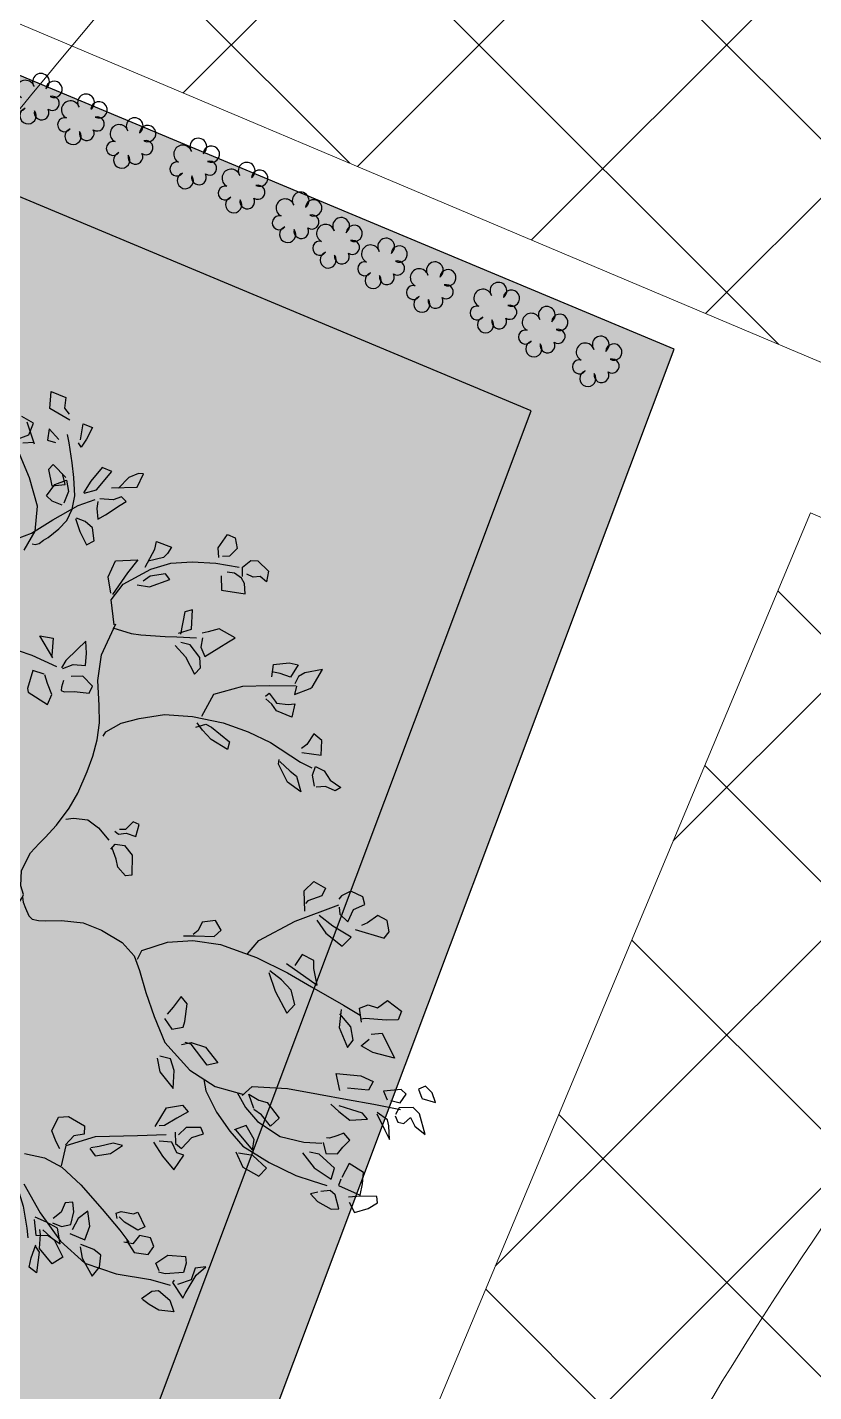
# Model space of a CAD drawing. Header units: millimetres. Extents: x 5637 to 6048, y 3385 to 3927.
# Drawn here: x 5853.99 to 5856.796, y 3689.588 to 3694.46 of the extents above; entities that cross this region are included whole.
import ezdxf

# ---------------------------------------------------------------- set-up
doc = ezdxf.new("R2010")
doc.units = ezdxf.units.MM
doc.layers.add('Contour Lines', color=253, linetype='Continuous')
doc.layers.add('hatch', color=253, linetype='Continuous', lineweight=13)
doc.layers.add('trees new', color=7, linetype='Continuous', lineweight=20)
doc.layers.add('plants1', color=7, linetype='Continuous', true_color=0x89ee5d)
pattern_1 = [(45, (2816.3681, -1263.7476), (-0.44194174, 0.44194174), []), (135, (2816.3681, -1263.7476), (-0.44194174, -0.44194174), [])]

# ---------------------------------------------------------------- blocks, each defined once
blk = doc.blocks.new('0124')
at = {"color": 92, "linetype": 'Continuous'}
for p, q in [((2624.0037, 4780.3874), (2624.0105, 4780.4631)), ((2624.0105, 4780.4631), (2624.0758, 4780.4365)), ((2624.0758, 4780.4365), (2624.0694, 4780.3883)), ((2624.0937, 4780.3351), (2624.0037, 4780.3874)), ((2624.0694, 4780.3883), (2624.0911, 4780.3622)), ((2623.9309, 4780.3206), (2623.8798, 4780.351)), ((2623.9361, 4780.2269), (2623.9027, 4780.3255)), ((2623.9099, 4780.2686), (2623.9309, 4780.3206)), ((2624.001, 4780.2967), (2623.9933, 4780.2456)), ((2624.0439, 4780.2483), (2624.001, 4780.2967)), ((2624.1405, 4780.2465), (2624.1535, 4780.3184)), ((2624.1535, 4780.3184), (2624.1952, 4780.3014)), ((2624.1952, 4780.3014), (2624.1675, 4780.2495)), ((2623.8636, 4780.2515), (2623.9099, 4780.2686)), ((2623.8837, 4780.2337), (2623.9325, 4780.2365)), ((2623.9933, 4780.2456), (2624.03, 4780.2346)), ((2624.1675, 4780.2495), (2624.1444, 4780.2139)), ((2624.1444, 4780.2139), (2624.1324, 4780.2336)), ((2624.0188, 4780.1365), (2623.9984, 4780.1151)), ((2623.9984, 4780.1151), (2624.0138, 4780.0423)), ((2624.076, 4780.0795), (2624.0188, 4780.1365)), ((2624.2378, 4780.1231), (2624.187, 4780.0629)), ((2624.2802, 4780.1054), (2624.2378, 4780.1231)), ((2624.0264, 4780.048), (2624.0785, 4780.0662)), ((2624.0723, 4780.0479), (2624.0609, 4780.0973)), ((2624.0785, 4780.0662), (2624.0879, 4780.0162)), ((2624.187, 4780.0629), (2624.1546, 4780.01)), ((2624.213, 4780.0233), (2624.2802, 4780.1054)), ((2624.3561, 4780.0781), (2624.3108, 4780.0313)), ((2624.3996, 4780.0961), (2624.3561, 4780.0781)), ((2624.3933, 4780.0363), (2624.4223, 4780.0955)), ((2624.4223, 4780.0955), (2624.3996, 4780.0961)), ((2623.9895, 4779.9976), (2624.0264, 4780.048)), ((2624.0145, 4779.9726), (2623.9895, 4779.9976)), ((2624.0138, 4780.0423), (2624.0723, 4780.0479)), ((2624.0879, 4780.0162), (2624.0669, 4779.9642)), ((2624.1573, 4780.0083), (2624.213, 4780.0233)), ((2624.2788, 4780.0324), (2624.3933, 4780.0363)), ((2624.3237, 4779.9925), (2624.2869, 4779.9787)), ((2624.3442, 4779.9715), (2624.3237, 4779.9925)), ((2624.0588, 4779.9548), (2624.0145, 4779.9726)), ((2624.2185, 4779.9713), (2624.2139, 4779.9411)), ((2624.2139, 4779.9411), (2624.2186, 4779.8929)), ((2624.2869, 4779.9787), (2624.2277, 4779.9829)), ((2624.2519, 4779.9123), (2624.3177, 4779.9548)), ((2624.3177, 4779.9548), (2624.3442, 4779.9715)), ((2624.1186, 4779.8957), (2624.1379, 4779.8383)), ((2624.1623, 4779.8825), (2624.1225, 4779.8978)), ((2624.1946, 4779.854), (2624.1623, 4779.8825)), ((2624.2186, 4779.8929), (2624.2519, 4779.9123)), ((2624.1379, 4779.8383), (2624.1675, 4779.7788)), ((2624.2016, 4779.7958), (2624.1946, 4779.854)), ((2624.7553, 4779.7648), (2624.7966, 4779.8248)), ((2624.7966, 4779.8248), (2624.8307, 4779.8091)), ((2624.8307, 4779.8091), (2624.8393, 4779.7622)), ((2624.1675, 4779.7788), (2624.2016, 4779.7958)), ((2624.429, 4779.6782), (2624.4724, 4779.7586)), ((2624.4724, 4779.7586), (2624.4801, 4779.7924)), ((2624.4801, 4779.7924), (2624.5467, 4779.7672)), ((2624.5467, 4779.7672), (2624.529, 4779.7401)), ((2624.7584, 4779.7213), (2624.7553, 4779.7648)), ((2624.8393, 4779.7622), (2624.8061, 4779.7284)), ((2624.265, 4779.6361), (2624.2965, 4779.7073)), ((2624.2965, 4779.7073), (2624.3969, 4779.7113)), ((2624.3969, 4779.7113), (2624.3501, 4779.6532)), ((2624.5119, 4779.722), (2624.4429, 4779.7056)), ((2624.529, 4779.7401), (2624.5119, 4779.722)), ((2624.8061, 4779.7284), (2624.7748, 4779.7257)), ((2624.8636, 4779.6786), (2624.9013, 4779.7083)), ((2624.9013, 4779.7083), (2624.9314, 4779.7066)), ((2624.9314, 4779.7066), (2624.9797, 4779.6604)), ((2624.2767, 4779.5624), (2624.265, 4779.6361)), ((2624.4522, 4779.6381), (2624.4206, 4779.6156)), ((2624.5208, 4779.6493), (2624.4522, 4779.6381)), ((2624.5401, 4779.623), (2624.5208, 4779.6493)), ((2624.7687, 4779.6393), (2624.7698, 4779.5761)), ((2624.8281, 4779.6518), (2624.7953, 4779.6567)), ((2624.8589, 4779.6302), (2624.8281, 4779.6518)), ((2624.8726, 4779.605), (2624.8589, 4779.6302)), ((2624.864, 4779.6367), (2624.8636, 4779.6786)), ((2624.9111, 4779.6332), (2624.8835, 4779.647)), ((2624.9424, 4779.6367), (2624.9111, 4779.6332)), ((2624.9703, 4779.613), (2624.9424, 4779.6367)), ((2624.9797, 4779.6604), (2624.9703, 4779.613)), ((2624.2778, 4779.5325), (2624.3319, 4779.602)), ((2624.4494, 4779.5911), (2624.5401, 4779.623)), ((2624.7698, 4779.5761), (2624.8756, 4779.56)), ((2624.8756, 4779.56), (2624.8726, 4779.605)), ((2624.6063, 4779.4799), (2624.5863, 4779.3792)), ((2624.6399, 4779.4878), (2624.6063, 4779.4799)), ((2624.6357, 4779.4014), (2624.6399, 4779.4878)), ((2624.578, 4779.3842), (2624.6357, 4779.4014)), ((2624.7107, 4779.3901), (2624.6838, 4779.3833)), ((2624.7596, 4779.4032), (2624.7107, 4779.3901)), ((2624.831, 4779.3633), (2624.7596, 4779.4032)), ((2623.8019, 4779.3278), (2623.9241, 4779.2861)), ((2623.9594, 4779.3718), (2624.0184, 4779.3622)), ((2624.0169, 4779.2733), (2623.9594, 4779.3718)), ((2624.0184, 4779.3622), (2624.0138, 4779.2849)), ((2624.1649, 4779.3476), (2624.126, 4779.3118)), ((2624.1675, 4779.2949), (2624.1649, 4779.3476)), ((2624.5635, 4779.3295), (2624.6087, 4779.2789)), ((2624.6308, 4779.3324), (2624.5888, 4779.3425)), ((2624.6728, 4779.2752), (2624.6308, 4779.3324)), ((2624.6845, 4779.3635), (2624.6783, 4779.322)), ((2624.6783, 4779.322), (2624.6957, 4779.2799)), ((2624.7584, 4779.3181), (2624.8016, 4779.346)), ((2624.8016, 4779.346), (2624.831, 4779.3633)), ((2623.9241, 4779.2861), (2624.0345, 4779.2351)), ((2624.0748, 4779.2616), (2624.0559, 4779.2292)), ((2624.126, 4779.3118), (2624.0748, 4779.2616)), ((2624.1632, 4779.2389), (2624.1675, 4779.2949)), ((2624.6087, 4779.2789), (2624.6495, 4779.2012)), ((2624.6766, 4779.2286), (2624.6728, 4779.2752)), ((2624.6957, 4779.2799), (2624.7584, 4779.3181)), ((2623.9276, 4779.2169), (2623.9041, 4779.1369)), ((2623.9787, 4779.201), (2623.9276, 4779.2169)), ((2624.0614, 4779.2258), (2624.1087, 4779.2436)), ((2624.1087, 4779.2436), (2624.1632, 4779.2389)), ((2624.6495, 4779.2012), (2624.6766, 4779.2286)), ((2625.0314, 4779.204), (2624.994, 4779.2115)), ((2624.9946, 4779.1886), (2625.0025, 4779.2437)), ((2625.0025, 4779.2437), (2625.0711, 4779.2518)), ((2625.0777, 4779.1875), (2625.0314, 4779.204)), ((2625.0711, 4779.2518), (2625.1121, 4779.2426)), ((2625.1121, 4779.2426), (2625.0777, 4779.1875)), ((2625.1412, 4779.2066), (2625.1128, 4779.1901)), ((2625.2205, 4779.2225), (2625.1412, 4779.2066)), ((2625.1742, 4779.1423), (2625.2205, 4779.2225)), ((2623.9933, 4779.1598), (2623.9823, 4779.1985)), ((2624.013, 4779.11), (2623.9933, 4779.1598)), ((2624.0565, 4779.1424), (2624.0547, 4779.1281)), ((2624.0649, 4779.1724), (2624.0565, 4779.1424)), ((2624.152, 4779.1924), (2624.0999, 4779.1901)), ((2624.1947, 4779.1473), (2624.152, 4779.1924)), ((2624.1797, 4779.1162), (2624.1947, 4779.1473)), ((2625.1037, 4779.1472), (2625.0958, 4779.1096)), ((2625.1128, 4779.1901), (2625.0977, 4779.1582)), ((2625.1654, 4779.1368), (2625.1742, 4779.1423)), ((2623.9041, 4779.1369), (2623.9069, 4779.12)), ((2623.9069, 4779.12), (2623.9944, 4779.0654)), ((2623.9944, 4779.0654), (2624.013, 4779.11)), ((2624.0547, 4779.1281), (2624.0676, 4779.1228)), ((2624.0676, 4779.1228), (2624.1121, 4779.124)), ((2624.1121, 4779.124), (2624.1797, 4779.1162)), ((2624.9659, 4779.1021), (2624.9828, 4779.1163)), ((2624.9941, 4779.0669), (2624.9671, 4779.0906)), ((2624.9828, 4779.1163), (2625.01, 4779.0804)), ((2625.01, 4779.0804), (2625.0151, 4779.0718)), ((2625.0958, 4779.1096), (2625.1654, 4779.1368)), ((2625.015, 4779.0368), (2624.9941, 4779.0669)), ((2625.0832, 4779.0084), (2625.015, 4779.0368)), ((2625.0151, 4779.0718), (2625.0668, 4779.0657)), ((2625.0668, 4779.0657), (2625.0971, 4779.0685)), ((2625.0971, 4779.0685), (2625.0832, 4779.0084)), ((2624.6555, 4778.9651), (2624.6997, 4778.9777)), ((2624.6849, 4778.9504), (2624.6613, 4778.983)), ((2624.6997, 4778.9777), (2624.7254, 4778.9648)), ((2624.7254, 4778.9648), (2624.8056, 4778.8984)), ((2624.7231, 4778.9094), (2624.6849, 4778.9504)), ((2624.796, 4778.864), (2624.7231, 4778.9094)), ((2624.8056, 4778.8984), (2624.796, 4778.864)), ((2625.1819, 4778.935), (2625.1498, 4778.8866)), ((2625.218, 4778.9055), (2625.1819, 4778.935)), ((2625.2141, 4778.8395), (2625.218, 4778.9055)), ((2625.1498, 4778.8866), (2625.1261, 4778.869)), ((2625.1288, 4778.8506), (2625.2141, 4778.8395)), ((2625.0247, 4778.7996), (2625.0278, 4778.82)), ((2625.0643, 4778.7182), (2625.0247, 4778.7996)), ((2625.0301, 4778.8107), (2625.0758, 4778.7685)), ((2625.1758, 4778.7497), (2625.1894, 4778.7892)), ((2625.1894, 4778.7892), (2625.228, 4778.7702)), ((2625.1242, 4778.6759), (2625.0643, 4778.7182)), ((2625.0758, 4778.7685), (2625.1038, 4778.7463)), ((2625.1038, 4778.7463), (2625.1242, 4778.6759)), ((2625.1843, 4778.7013), (2625.1758, 4778.7497)), ((2625.228, 4778.7702), (2625.2548, 4778.7283)), ((2625.2548, 4778.7283), (2625.302, 4778.6944)), ((2625.2333, 4778.6992), (2625.1915, 4778.6963)), ((2625.2766, 4778.6799), (2625.2333, 4778.6992)), ((2625.302, 4778.6944), (2625.2766, 4778.6799)), ((2624.3766, 4778.5425), (2624.3424, 4778.5079)), ((2624.4023, 4778.5295), (2624.3766, 4778.5425)), ((2624.3879, 4778.4771), (2624.4023, 4778.5295)), ((2624.2938, 4778.5002), (2624.31, 4778.4863)), ((2624.31, 4778.4863), (2624.3453, 4778.4918)), ((2624.3424, 4778.5079), (2624.315, 4778.508)), ((2624.3453, 4778.4918), (2624.3879, 4778.4771)), ((2624.2768, 4778.4205), (2624.2961, 4778.4422)), ((2624.2997, 4778.3758), (2624.2827, 4778.424)), ((2624.2961, 4778.4422), (2624.3373, 4778.4367)), ((2624.3373, 4778.4367), (2624.3707, 4778.3929)), ((2624.3079, 4778.3388), (2624.2997, 4778.3758)), ((2624.3707, 4778.3929), (2624.3692, 4778.3033)), ((2624.3416, 4778.3003), (2624.3079, 4778.3388)), ((2624.3692, 4778.3033), (2624.3416, 4778.3003)), ((2625.138, 4778.2338), (2625.182, 4778.2754)), ((2625.1411, 4778.1424), (2625.138, 4778.2338)), ((2625.182, 4778.2754), (2625.2341, 4778.2457)), ((2625.2341, 4778.2457), (2625.2179, 4778.2109)), ((2625.3467, 4778.2323), (2625.3048, 4778.2111)), ((2625.401, 4778.207), (2625.3467, 4778.2323)), ((2625.1552, 4778.1887), (2625.1441, 4778.178)), ((2625.2179, 4778.2109), (2625.1552, 4778.1887)), ((2625.3048, 4778.2111), (2625.2936, 4778.1966)), ((2625.3589, 4778.1501), (2625.4094, 4778.173)), ((2625.4094, 4778.173), (2625.401, 4778.207)), ((2625.1946, 4778.1035), (2625.2346, 4778.0456)), ((2625.2666, 4778.0757), (2625.2061, 4778.1233)), ((2625.2953, 4778.1615), (2625.2972, 4778.1302)), ((2625.2972, 4778.1302), (2625.333, 4778.0954)), ((2625.333, 4778.0954), (2625.3589, 4778.1501)), ((2625.4679, 4778.124), (2625.4215, 4778.0909)), ((2625.5091, 4778.101), (2625.4679, 4778.124)), ((2624.6665, 4778.0568), (2624.6437, 4778.0384)), ((2624.6829, 4778.0939), (2624.6665, 4778.0568)), ((2624.7438, 4778.1018), (2624.6829, 4778.0939)), ((2624.7367, 4778.0299), (2624.7687, 4778.0585)), ((2624.7687, 4778.0585), (2624.7438, 4778.1018)), ((2625.2346, 4778.0456), (2625.3087, 4777.9872)), ((2625.3489, 4778.0275), (2625.2666, 4778.0757)), ((2625.3659, 4778.0607), (2625.496, 4778.0227)), ((2625.4215, 4778.0909), (2625.3944, 4778.0796)), ((2625.496, 4778.0227), (2625.5184, 4778.0503)), ((2625.5184, 4778.0503), (2625.5091, 4778.101)), ((2624.5999, 4778.0334), (2624.6519, 4778.0334)), ((2624.6519, 4778.0334), (2624.7367, 4778.0299)), ((2625.3087, 4777.9872), (2625.3489, 4778.0275)), ((2625.1298, 4777.949), (2625.0976, 4777.9)), ((2625.1821, 4777.9232), (2625.1298, 4777.949)), ((2625.181, 4777.8875), (2625.1821, 4777.9232)), ((2624.9815, 4777.8695), (2625.0088, 4777.7865)), ((2625.0372, 4777.8366), (2624.9848, 4777.8769)), ((2625.0594, 4777.9091), (2625.1964, 4777.8128)), ((2625.1964, 4777.8128), (2625.181, 4777.8875)), ((2625.0808, 4777.7899), (2625.0372, 4777.8366)), ((2624.5897, 4777.7616), (2624.5539, 4777.715)), ((2624.6161, 4777.7296), (2624.5897, 4777.7616)), ((2625.0088, 4777.7865), (2625.0606, 4777.6884)), ((2625.0968, 4777.7258), (2625.0808, 4777.7899)), ((2625.4664, 4777.711), (2625.5108, 4777.7441)), ((2625.5108, 4777.7441), (2625.5723, 4777.6972)), ((2624.5539, 4777.715), (2624.5275, 4777.6839)), ((2624.6068, 4777.6511), (2624.6161, 4777.7296)), ((2625.0606, 4777.6884), (2625.0968, 4777.7258)), ((2625.3044, 4777.7045), (2625.294, 4777.6237)), ((2625.3471, 4777.6267), (2625.2976, 4777.6851)), ((2625.386, 4777.7096), (2625.4237, 4777.7249)), ((2625.3937, 4777.6475), (2625.386, 4777.7096)), ((2625.4237, 4777.7249), (2625.4664, 4777.711)), ((2625.5723, 4777.6972), (2625.5577, 4777.6577)), ((2624.515, 4777.6641), (2624.549, 4777.6164)), ((2624.549, 4777.6164), (2624.5987, 4777.6257)), ((2624.5987, 4777.6257), (2624.6068, 4777.6511)), ((2625.294, 4777.6237), (2625.3322, 4777.534)), ((2625.3577, 4777.5667), (2625.3471, 4777.6267)), ((2625.4107, 4777.664), (2625.3935, 4777.6605)), ((2625.5057, 4777.6562), (2625.4107, 4777.664)), ((2625.5577, 4777.6577), (2625.5057, 4777.6562)), ((2624.5913, 4777.5478), (2624.6353, 4777.5566)), ((2624.6349, 4777.5498), (2624.6079, 4777.5567)), ((2624.6353, 4777.5566), (2624.6983, 4777.5354)), ((2625.3322, 4777.534), (2625.3577, 4777.5667)), ((2625.3931, 4777.5418), (2625.4289, 4777.5724)), ((2625.4368, 4777.594), (2625.4862, 4777.5987)), ((2625.4862, 4777.5987), (2625.5421, 4777.4874)), ((2624.5423, 4777.4845), (2624.4947, 4777.4956)), ((2624.7059, 4777.4558), (2624.6349, 4777.5498)), ((2624.6983, 4777.5354), (2624.7529, 4777.4668)), ((2625.4443, 4777.5122), (2625.3931, 4777.5418)), ((2625.5421, 4777.4874), (2625.4443, 4777.5122)), ((2624.4828, 4777.4864), (2624.4944, 4777.4256)), ((2624.5581, 4777.4326), (2624.5423, 4777.4845)), ((2624.7529, 4777.4668), (2624.7059, 4777.4558)), ((2624.4944, 4777.4256), (2624.5543, 4777.3521)), ((2624.5543, 4777.3521), (2624.5581, 4777.4326)), ((2625.2811, 4777.4191), (2625.391, 4777.4081)), ((2625.2983, 4777.3427), (2625.2811, 4777.4191)), ((2625.391, 4777.4081), (2625.4471, 4777.3835)), ((2625.4471, 4777.3835), (2625.426, 4777.3444)), ((2624.8911, 4777.3263), (2624.9368, 4777.3)), ((2624.9138, 4777.2626), (2624.8911, 4777.3263)), ((2625.426, 4777.3444), (2625.332, 4777.3537)), ((2625.5706, 4777.3466), (2625.4928, 4777.3397)), ((2625.4928, 4777.3397), (2625.5094, 4777.3007)), ((2625.5672, 4777.2882), (2625.5941, 4777.3269)), ((2625.5941, 4777.3269), (2625.5706, 4777.3466)), ((2625.6793, 4777.3622), (2625.6482, 4777.3481)), ((2625.6482, 4777.3481), (2625.6628, 4777.3077)), ((2625.7096, 4777.3323), (2625.6793, 4777.3622)), ((2625.7242, 4777.2896), (2625.7096, 4777.3323)), ((2624.4745, 4777.1826), (2624.5246, 4777.2649)), ((2624.5246, 4777.2649), (2624.5953, 4777.2767)), ((2624.5953, 4777.2767), (2624.621, 4777.2478)), ((2624.949, 4777.2339), (2624.9135, 4777.258)), ((2624.9368, 4777.3), (2624.9739, 4777.2887)), ((2624.9739, 4777.2887), (2625.0274, 4777.2187)), ((2625.2579, 4777.282), (2625.2937, 4777.2487)), ((2625.3509, 4777.256), (2625.2943, 4777.2745)), ((2625.3982, 4777.2418), (2625.3509, 4777.256)), ((2625.5253, 4777.2982), (2625.5672, 4777.2882)), ((2625.5621, 4777.2649), (2625.5453, 4777.2362)), ((2625.6255, 4777.2665), (2625.5621, 4777.2649)), ((2625.6532, 4777.239), (2625.6255, 4777.2665)), ((2625.6637, 4777.3069), (2625.7242, 4777.2896)), ((2624.0132, 4777.1632), (2624.0432, 4777.2239)), ((2624.0432, 4777.2239), (2624.0878, 4777.2266)), ((2624.0878, 4777.2266), (2624.1591, 4777.1851)), ((2624.5702, 4777.2196), (2624.5163, 4777.187)), ((2624.621, 4777.2478), (2624.5702, 4777.2196)), ((2624.9885, 4777.1837), (2624.949, 4777.2339)), ((2625.0274, 4777.2187), (2624.9885, 4777.1837)), ((2625.2937, 4777.2487), (2625.3425, 4777.2108)), ((2625.3425, 4777.2108), (2625.4212, 4777.2146)), ((2625.4212, 4777.2146), (2625.3982, 4777.2418)), ((2625.4632, 4777.238), (2625.4977, 4777.1652)), ((2625.5108, 4777.2124), (2625.4635, 4777.244)), ((2625.5158, 4777.1854), (2625.5108, 4777.2124)), ((2625.5449, 4777.2294), (2625.5565, 4777.2013)), ((2625.5565, 4777.2013), (2625.5835, 4777.1952)), ((2625.5835, 4777.1952), (2625.6125, 4777.2216)), ((2625.6125, 4777.2216), (2625.6329, 4777.1832)), ((2625.6789, 4777.1462), (2625.6532, 4777.239)), ((2624.033, 4777.1134), (2624.0132, 4777.1632)), ((2624.1111, 4777.14), (2624.0738, 4777.1004)), ((2624.1578, 4777.1479), (2624.1111, 4777.14)), ((2624.1591, 4777.1851), (2624.1578, 4777.1479)), ((2624.5163, 4777.187), (2624.4916, 4777.1854)), ((2624.5636, 4777.1561), (2624.5645, 4777.1058)), ((2624.6121, 4777.1776), (2624.5781, 4777.1446)), ((2624.5915, 4777.0837), (2624.6369, 4777.1328)), ((2624.6773, 4777.1776), (2624.6121, 4777.1776)), ((2624.6369, 4777.1328), (2624.6889, 4777.1495)), ((2624.6889, 4777.1495), (2624.6773, 4777.1776)), ((2624.88, 4777.1862), (2624.826, 4777.1666)), ((2624.8317, 4777.167), (2624.9085, 4777.0765)), ((2624.916, 4777.1232), (2624.88, 4777.1862)), ((2625.2518, 4777.1294), (2625.2378, 4777.1318)), ((2625.2836, 4777.1397), (2625.2518, 4777.1294)), ((2625.3155, 4777.1523), (2625.2836, 4777.1397)), ((2625.342, 4777.1203), (2625.3155, 4777.1523)), ((2625.4977, 4777.1652), (2625.5189, 4777.1244)), ((2625.5189, 4777.1244), (2625.5158, 4777.1854)), ((2625.6329, 4777.1832), (2625.6789, 4777.1462)), ((2624.0491, 4777.0828), (2624.033, 4777.1134)), ((2624.1824, 4777.0833), (2624.207, 4777.0515)), ((2624.2245, 4777.093), (2624.1873, 4777.0869)), ((2624.2868, 4777.1076), (2624.2245, 4777.093)), ((2624.2746, 4777.0612), (2624.3277, 4777.0969)), ((2624.3277, 4777.0969), (2624.2868, 4777.1076)), ((2624.4666, 4777.1123), (2624.5063, 4777.0491)), ((2624.5487, 4777.1113), (2624.4914, 4777.1162)), ((2624.5705, 4777.0644), (2624.5487, 4777.1113)), ((2624.5645, 4777.1058), (2624.5915, 4777.0837)), ((2624.8344, 4777.0687), (2624.8653, 4776.9999)), ((2624.9085, 4777.0765), (2624.916, 4777.1232)), ((2625.2233, 4777.1106), (2625.2355, 4777.0619)), ((2625.2874, 4777.0604), (2625.3109, 4777.0894)), ((2625.3109, 4777.0894), (2625.342, 4777.1203)), ((2624.207, 4777.0515), (2624.2746, 4777.0612)), ((2624.5063, 4777.0491), (2624.5576, 4776.9883)), ((2624.5576, 4776.9883), (2624.602, 4777.0534)), ((2624.602, 4777.0534), (2624.5705, 4777.0644)), ((2624.91, 4777.0529), (2624.8454, 4777.0635)), ((2624.9699, 4776.9953), (2624.91, 4777.0529)), ((2625.1318, 4777.0649), (2625.1836, 4776.998)), ((2625.2061, 4777.0591), (2625.1631, 4777.0669)), ((2625.2732, 4776.9958), (2625.2061, 4777.0591)), ((2625.2355, 4777.0619), (2625.2874, 4777.0604)), ((2625.3387, 4777.0163), (2625.3068, 4776.955)), ((2625.4034, 4776.976), (2625.3387, 4777.0163)), ((2624.8653, 4776.9999), (2624.9358, 4776.9608)), ((2624.9358, 4776.9608), (2624.9699, 4776.9953)), ((2625.1836, 4776.998), (2625.2591, 4776.9472)), ((2625.2591, 4776.9472), (2625.2732, 4776.9958)), ((2625.3015, 4776.9462), (2625.2914, 4776.9179)), ((2625.3986, 4776.9253), (2625.4034, 4776.976)), ((2625.1999, 4776.889), (2625.1673, 4776.881)), ((2625.2542, 4776.8965), (2625.2133, 4776.8913)), ((2625.2776, 4776.8769), (2625.2542, 4776.8965)), ((2625.2914, 4776.9179), (2625.3881, 4776.8757)), ((2625.3881, 4776.8757), (2625.3986, 4776.9253)), ((2624.0718, 4776.8418), (2624.0542, 4776.7995)), ((2624.106, 4776.8444), (2624.0718, 4776.8418)), ((2624.111, 4776.8007), (2624.106, 4776.8444)), ((2625.1673, 4776.881), (2625.1974, 4776.8466)), ((2625.1974, 4776.8466), (2625.2587, 4776.8125)), ((2625.2938, 4776.8143), (2625.2776, 4776.8769)), ((2625.3916, 4776.8709), (2625.3365, 4776.8658)), ((2625.339, 4776.8444), (2625.3637, 4776.798)), ((2625.4624, 4776.8698), (2625.3916, 4776.8709)), ((2625.4243, 4776.8165), (2625.4654, 4776.8408)), ((2625.4654, 4776.8408), (2625.4624, 4776.8698)), ((2623.9341, 4776.767), (2623.9423, 4776.6972)), ((2623.9896, 4776.7545), (2623.938, 4776.7765)), ((2624.0542, 4776.7995), (2624.0186, 4776.7719)), ((2624.0983, 4776.7452), (2624.111, 4776.8007)), ((2624.1301, 4776.7715), (2624.1045, 4776.7212)), ((2624.1735, 4776.8039), (2624.1301, 4776.7715)), ((2624.1819, 4776.7365), (2624.1735, 4776.8039)), ((2624.2996, 4776.795), (2624.3218, 4776.8021)), ((2624.3039, 4776.7719), (2624.2996, 4776.795)), ((2624.337, 4776.7548), (2624.3129, 4776.779)), ((2624.3218, 4776.8021), (2624.3769, 4776.792)), ((2624.3769, 4776.792), (2624.3963, 4776.8)), ((2624.3963, 4776.8), (2624.4274, 4776.7342)), ((2625.2587, 4776.8125), (2625.2938, 4776.8143)), ((2625.3637, 4776.798), (2625.4243, 4776.8165)), ((2623.9624, 4776.6999), (2623.959, 4776.7229)), ((2623.9722, 4776.7214), (2624.0251, 4776.6734)), ((2624.0379, 4776.7284), (2623.9896, 4776.7545)), ((2624.0156, 4776.7523), (2624.0562, 4776.7362)), ((2624.0498, 4776.6582), (2624.0379, 4776.7284)), ((2624.0562, 4776.7362), (2624.0983, 4776.7452)), ((2624.0931, 4776.7044), (2624.1604, 4776.6761)), ((2624.1604, 4776.6761), (2624.1819, 4776.7365)), ((2624.3972, 4776.7185), (2624.337, 4776.7548)), ((2624.4274, 4776.7342), (2624.3972, 4776.7185)), ((2623.9203, 4776.5958), (2623.942, 4776.6537)), ((2623.9385, 4776.648), (2623.9563, 4776.6207)), ((2623.9423, 4776.6972), (2623.9961, 4776.6949)), ((2623.9578, 4776.6378), (2623.9624, 4776.6999)), ((2623.9961, 4776.6949), (2624.0498, 4776.6582)), ((2624.0251, 4776.6734), (2624.0614, 4776.599)), ((2624.1397, 4776.6454), (2624.149, 4776.5946)), ((2624.2004, 4776.6327), (2624.1422, 4776.6559)), ((2624.3747, 4776.6575), (2624.3346, 4776.6659)), ((2624.3463, 4776.6728), (2624.3801, 4776.6199)), ((2624.4034, 4776.6953), (2624.3747, 4776.6575)), ((2624.4528, 4776.6848), (2624.4034, 4776.6953)), ((2624.4428, 4776.6101), (2624.4686, 4776.6466)), ((2624.4686, 4776.6466), (2624.4528, 4776.6848)), ((2623.9126, 4776.5539), (2623.9203, 4776.5958)), ((2623.9563, 4776.6207), (2623.9449, 4776.5288)), ((2624.0143, 4776.569), (2623.9578, 4776.6378)), ((2624.0614, 4776.599), (2624.0143, 4776.569)), ((2624.149, 4776.5946), (2624.1934, 4776.5137)), ((2624.231, 4776.6073), (2624.2004, 4776.6327)), ((2624.2251, 4776.5544), (2624.231, 4776.6073)), ((2624.3801, 4776.6199), (2624.4428, 4776.6101)), ((2624.4774, 4776.5723), (2624.5305, 4776.608)), ((2624.5305, 4776.608), (2624.6086, 4776.6019)), ((2624.6086, 4776.6019), (2624.6125, 4776.5712)), ((2623.9449, 4776.5288), (2623.9126, 4776.5539)), ((2624.1934, 4776.5137), (2624.2251, 4776.5544)), ((2624.4924, 4776.538), (2624.4774, 4776.5723)), ((2624.5191, 4776.525), (2624.4883, 4776.5314)), ((2624.5997, 4776.5309), (2624.5191, 4776.525)), ((2624.6125, 4776.5712), (2624.5997, 4776.5309)), ((2624.6528, 4776.5491), (2624.6346, 4776.4977)), ((2624.7004, 4776.5562), (2624.6528, 4776.5491)), ((2624.6575, 4776.5176), (2624.7004, 4776.5562)), ((2624.5589, 4776.4953), (2624.5517, 4776.485)), ((2624.5517, 4776.485), (2624.5977, 4776.4162)), ((2624.6346, 4776.4977), (2624.5739, 4776.4769)), ((2624.6084, 4776.4368), (2624.6575, 4776.5176)), ((2624.4134, 4776.414), (2624.4597, 4776.4463)), ((2624.4467, 4776.387), (2624.4178, 4776.41)), ((2624.4597, 4776.4463), (2624.4882, 4776.45)), ((2624.4882, 4776.45), (2624.5395, 4776.4066)), ((2624.5395, 4776.4066), (2624.5573, 4776.3546)), ((2624.5977, 4776.4162), (2624.6084, 4776.4368)), ((2624.4906, 4776.3616), (2624.4467, 4776.387)), ((2624.5573, 4776.3546), (2624.4906, 4776.3616))]:
    blk.add_line(p, q, dxfattribs=at)
at = {"color": 33, "linetype": 'Continuous'}
for p, q in [((2624.0181, 4779.8894), (2624.1305, 4779.9537)), ((2624.1305, 4779.9537), (2624.2067, 4779.9801)), ((2623.922, 4779.8296), (2624.0181, 4779.8894)), ((2623.8283, 4779.7942), (2623.922, 4779.8296)), ((2624.455, 4779.6702), (2624.5444, 4779.6959)), ((2624.5444, 4779.6959), (2624.6393, 4779.703)), ((2624.6393, 4779.703), (2624.7447, 4779.6959)), ((2624.7447, 4779.6959), (2624.8485, 4779.678)), ((2624.3501, 4779.6532), (2624.2839, 4779.5566)), ((2624.3319, 4779.602), (2624.455, 4779.6702)), ((2624.3933, 4779.6004), (2624.4494, 4779.5911)), ((2624.2911, 4779.4209), (2624.2778, 4779.5325)), ((2624.6403, 4779.0124), (2624.7766, 4778.9844)), ((2624.7766, 4778.9844), (2624.8895, 4778.9433)), ((2624.8895, 4778.9433), (2624.9878, 4778.8957)), ((2624.9878, 4778.8957), (2625.1226, 4778.8088)), ((2625.1226, 4778.8088), (2625.1721, 4778.7832)), ((2624.0758, 4778.5533), (2624.1092, 4778.5589)), ((2624.1092, 4778.5589), (2624.174, 4778.5513)), ((2624.174, 4778.5513), (2624.2219, 4778.515)), ((2624.2219, 4778.515), (2624.2669, 4778.4599)), ((2624.5283, 4778.004), (2624.6422, 4778.0119)), ((2624.6422, 4778.0119), (2624.7649, 4777.9938)), ((2624.7649, 4777.9938), (2624.9259, 4777.9362)), ((2624.3954, 4777.9292), (2624.4138, 4777.9681)), ((2624.9259, 4777.9362), (2625.0636, 4777.8673)), ((2625.0636, 4777.8673), (2625.1714, 4777.8055)), ((2625.1714, 4777.8055), (2625.314, 4777.7236)), ((2625.314, 4777.7236), (2625.3888, 4777.6783)), ((2624.6917, 4777.3911), (2624.7001, 4777.3407)), ((2624.7001, 4777.3407), (2624.7474, 4777.2452)), ((2624.8624, 4777.3203), (2624.9073, 4777.3612)), ((2624.9073, 4777.3612), (2625.0636, 4777.3521)), ((2625.0636, 4777.3521), (2625.2019, 4777.3258)), ((2625.2019, 4777.3258), (2625.3319, 4777.3027)), ((2625.3319, 4777.3027), (2625.4488, 4777.2822)), ((2625.4488, 4777.2822), (2625.5682, 4777.2571)), ((2624.7474, 4777.2452), (2624.8067, 4777.1609)), ((2624.8067, 4777.1609), (2624.8643, 4777.0948)), ((2624.8643, 4777.0948), (2624.9818, 4777.0207)), ((2623.9797, 4777.0422), (2624.0575, 4777.0004)), ((2624.9818, 4777.0207), (2625.1012, 4776.9628)), ((2624.0575, 4777.0004), (2624.1426, 4776.9209)), ((2625.1012, 4776.9628), (2625.1736, 4776.9395)), ((2623.8878, 4776.9258), (2623.9615, 4776.797)), ((2624.1426, 4776.9209), (2624.2383, 4776.8126)), ((2625.1736, 4776.9395), (2625.2404, 4776.9192)), ((2623.9615, 4776.797), (2624.0523, 4776.6699)), ((2624.2383, 4776.8126), (2624.316, 4776.7199)), ((2624.316, 4776.7199), (2624.3572, 4776.6657)), ((2624.0523, 4776.6699), (2624.1599, 4776.5718)), ((2624.1599, 4776.5718), (2624.3007, 4776.5236)), ((2624.3007, 4776.5236), (2624.4533, 4776.4992)), ((2624.4533, 4776.4992), (2624.5406, 4776.4741))]:
    blk.add_line(p, q, dxfattribs=at)
at = {"color": 222, "linetype": 'Continuous', "lineweight": 30}
for p, q in [((2624.4027, 4779.0036), (2624.5152, 4779.0207)), ((2624.5152, 4779.0207), (2624.6403, 4779.0124)), ((2624.2546, 4778.9433), (2624.3221, 4778.9829)), ((2624.3221, 4778.9829), (2624.4027, 4779.0036)), ((2624.2422, 4778.9249), (2624.2546, 4778.9433)), ((2624.4138, 4777.9681), (2624.5283, 4778.004)), ((2623.8911, 4777.0619), (2623.9797, 4777.0422))]:
    blk.add_line(p, q, dxfattribs=at)
for points in [[(2623.8898, 4779.754), (2623.9384, 4779.8388), (2623.9493, 4779.9508), (2623.9134, 4780.0772), (2623.8641, 4780.1951)], [(2623.8825, 4778.2055), (2623.8861, 4778.218), (2623.8742, 4778.2568), (2623.8772, 4778.3239), (2623.9178, 4778.4042), (2623.957, 4778.4446), (2623.9831, 4778.4712), (2624.0346, 4778.5264), (2624.09, 4778.6022), (2624.1289, 4778.6699), (2624.1705, 4778.7665), (2624.1953, 4778.835), (2624.2147, 4778.9083), (2624.2258, 4778.984), (2624.2246, 4779.0604), (2624.2189, 4779.1725), (2624.2341, 4779.287), (2624.2979, 4779.425)], [(2624.2856, 4779.4076), (2624.3663, 4779.3828), (2624.4104, 4779.3766), (2624.5185, 4779.3685), (2624.5705, 4779.3681), (2624.6581, 4779.363)], [(2623.8639, 4778.1784), (2623.8825, 4778.2055), (2623.8859, 4778.1826), (2623.8957, 4778.1565), (2623.9107, 4778.1229), (2623.9259, 4778.1075), (2623.9539, 4778.1013), (2623.986, 4778.1004), (2624.0569, 4778.1017), (2624.1526, 4778.0906), (2624.2339, 4778.0586), (2624.3261, 4778.0032), (2624.3802, 4777.9437), (2624.4047, 4777.8777), (2624.432, 4777.7798), (2624.4702, 4777.6731), (2624.5172, 4777.5567), (2624.629, 4777.4339), (2624.7419, 4777.3609), (2624.8702, 4777.3252)]]:
    blk.add_lwpolyline(points, dxfattribs=at)
at = {"color": 33, "linetype": 'Continuous'}
for points in [[(2623.9254, 4779.7828), (2623.9393, 4779.7803), (2623.956, 4779.7848), (2623.9766, 4779.7989), (2623.997, 4779.8112), (2624.0441, 4779.8496), (2624.0796, 4779.8866), (2624.1035, 4779.9378), (2624.1159, 4779.9966), (2624.111, 4780.0784), (2624.1042, 4780.144), (2624.0907, 4780.2341), (2624.0825, 4780.2707)], [(2624.682, 4779.0136), (2624.735, 4779.1114), (2624.8656, 4779.1473), (2624.982, 4779.1505), (2625.1028, 4779.1488)], [(2624.8862, 4777.9522), (2624.937, 4778.0128), (2625.0988, 4778.0978), (2625.293, 4778.1709)], [(2624.8405, 4777.3334), (2624.8762, 4777.2667), (2624.9311, 4777.2036), (2625.0311, 4777.1368), (2625.1364, 4777.1116), (2625.2174, 4777.1068)], [(2624.056, 4777.0059), (2624.0774, 4777.0973), (2624.2072, 4777.137), (2624.3955, 4777.1414), (2624.5233, 4777.1457)], [(2623.673, 4777.059), (2623.7101, 4777.0347), (2623.7743, 4777.0064), (2623.828, 4776.9611), (2623.8573, 4776.9185), (2623.8857, 4776.8258), (2623.9021, 4776.728), (2623.9066, 4776.6846)]]:
    blk.add_lwpolyline(points, dxfattribs=at)
blk = doc.blocks.new('21554')
at = {"layer": 'trees new', "color": 2, "lineweight": 30}
for centre, radius, start, end in [((3064.9775, 4930.4994), 0.0291, 22.9437, 315.792), ((3065.0143, 4930.5339), 0.0252, 15.4185, 246.5773), ((3065.0644, 4930.535), 0.0264, 307.6094, 167.7322), ((3065.1094, 4930.5127), 0.0289, 249.9235, 177.3258), ((3064.9963, 4930.4492), 0.03, 85.9567, 354.9094), ((3065.1057, 4930.4614), 0.025, 215.6462, 104.4063), ((3065.0558, 4930.4342), 0.0322, 157.3541, 23.1592), ((3065.1719, 4930.1525), 0.0252, 15.4185, 246.5773), ((3065.222, 4930.1536), 0.0264, 307.6094, 167.7322), ((3065.135, 4930.118), 0.0291, 22.9437, 315.792), ((3065.267, 4930.1313), 0.0289, 249.9235, 177.3258), ((3065.1538, 4930.0678), 0.03, 85.9567, 354.9094), ((3065.2633, 4930.08), 0.025, 215.6462, 104.4063), ((3065.2134, 4930.0527), 0.0322, 157.3541, 23.1592), ((3065.2625, 4929.9165), 0.0291, 22.9437, 315.792), ((3065.2994, 4929.951), 0.0252, 15.4185, 246.5773), ((3065.3495, 4929.9521), 0.0264, 307.6094, 167.7322), ((3065.3945, 4929.9298), 0.0289, 249.9235, 177.3258), ((3065.2813, 4929.8663), 0.03, 85.9567, 354.9094), ((3065.3908, 4929.8784), 0.025, 215.6462, 104.4063), ((3065.3409, 4929.8512), 0.0322, 157.3541, 23.1592)]:
    blk.add_arc(centre, radius, start, end, dxfattribs=at)
at = {"layer": 'trees new', "color": 11, "lineweight": 30}
for centre, radius, start, end in [((3065.0576, 4930.2945), 0.0291, 22.9437, 315.792), ((3065.0944, 4930.329), 0.0252, 15.4185, 246.5773), ((3065.1445, 4930.3301), 0.0264, 307.6094, 167.7322), ((3065.1895, 4930.3078), 0.0289, 249.9235, 177.3258), ((3065.0763, 4930.2443), 0.03, 85.9567, 354.9094), ((3065.1858, 4930.2564), 0.025, 215.6462, 104.4063), ((3065.1359, 4930.2292), 0.0322, 157.3541, 23.1592), ((3065.3787, 4929.7747), 0.0252, 15.4185, 246.5773), ((3065.4288, 4929.7758), 0.0264, 307.6094, 167.7322), ((3065.3419, 4929.7402), 0.0291, 22.9437, 315.792), ((3065.4738, 4929.7535), 0.0289, 249.9235, 177.3258), ((3065.3606, 4929.69), 0.03, 85.9567, 354.9094), ((3065.4701, 4929.7022), 0.025, 215.6462, 104.4063), ((3065.4202, 4929.6749), 0.0322, 157.3541, 23.1592), ((3065.455, 4929.6153), 0.0252, 15.4185, 246.5773), ((3065.5051, 4929.6164), 0.0264, 307.6094, 167.7322), ((3065.4182, 4929.5809), 0.0291, 22.9437, 315.792), ((3065.5501, 4929.5942), 0.0289, 249.9235, 177.3258), ((3065.4369, 4929.5306), 0.03, 85.9567, 354.9094), ((3065.5464, 4929.5428), 0.025, 215.6462, 104.4063), ((3065.4965, 4929.5156), 0.0322, 157.3541, 23.1592)]:
    blk.add_arc(centre, radius, start, end, dxfattribs=at)

msp = doc.modelspace()

# ---------------------------------------------------------------- hatches: boundary and pattern name
at = {"layer": 'hatch'}
h = msp.add_hatch(dxfattribs=at)
h.set_pattern_fill('ANSI37', color=256, scale=5, style=0)
h.set_pattern_definition(pattern_1)
edge = h.paths.add_edge_path()
edge.add_line((5825.9591, 3727.5305), (5824.6613, 3726.8483))
edge.add_line((5824.6613, 3726.8483), (5824.6331, 3726.8299))
edge.add_line((5824.6331, 3726.8299), (5832.5425, 3710.8937))
edge.add_arc((5842.8261, 3718.2314), 12.6331, 215.50932, 246.40143)
edge.add_line((5837.7687, 3706.6548), (5873.9456, 3691.4759))
edge.add_arc((5876.0951, 3696.599), 5.5557, 247.2383, 292.4085)
edge.add_line((5878.2129, 3691.4628), (5912.2676, 3707.3427))
edge.add_line((5912.2676, 3707.3427), (5953.9314, 3618.8634))
edge.add_arc((5958.3214, 3620.9305), 4.8523, 205.2152, 299.5026)
edge.add_line((5960.711, 3616.7074), (5960.0138, 3617.9268))
edge.add_arc((5958.4302, 3620.8922), 3.3618, 202.8338, 298.1028, ccw=False)
edge.add_line((5955.3319, 3619.5876), (5955.3802, 3619.7195))
edge.add_line((5955.3802, 3619.7195), (5912.987, 3709.3333))
edge.add_line((5912.987, 3709.3333), (5876.8114, 3692.5561))
edge.add_arc((5875.9424, 3694.4298), 2.0654, 262.0917, 294.8805, ccw=False)
edge.add_line((5875.6582, 3692.384), (5854.5737, 3701.2305))
edge.add_line((5854.5737, 3701.2305), (5838.2237, 3708.0916))
edge.add_arc((5842.1489, 3717.4455), 10.1441, 205.35045, 247.23548, ccw=False)
edge.add_arc((5704.3899, 3652.1787), 142.2937, 25.350453, 26.556661)
edge.add_arc((6385.6823, 3992.7001), 619.3585, 205.34932, 206.5566615, ccw=False)
h = msp.add_hatch(dxfattribs=at)
h.set_pattern_fill('ANSI31', color=256, scale=8, style=0)
h.set_pattern_definition([(45, (2816.3681, -1263.7476), (-0.70710678, 0.70710678), [])])
edge = h.paths.add_edge_path()
edge.add_arc((5842.4115, 3717.7203), 12.1, 214.96517, 247.23835)
edge.add_line((5837.73, 3706.5626), (5873.0033, 3691.7628))
edge.add_arc((5875.9465, 3696.5216), 5.5954, 238.2636, 285.2354)
edge.add_line((5877.4169, 3691.1229), (5874.3048, 3687.6142))
edge.add_line((5874.3048, 3687.6142), (5843.8377, 3700.4156))
edge.add_arc((5842.4488, 3697.0866), 3.6071, 67.3535, 184.9018)
edge.add_line((5838.8549, 3696.7784), (5832.4956, 3710.786))
h = msp.add_hatch(dxfattribs=at)
h.set_pattern_fill('ANSI37', color=256, scale=5, style=0)
h.set_pattern_definition(pattern_1)
edge = h.paths.add_edge_path()
edge.add_line((5843.9068, 3685.8591), (5839.263, 3695.8261))
edge.add_arc((5842.4895, 3697.089), 3.4649, 75.6669, 201.3759, ccw=False)
edge.add_line((5843.3473, 3700.446), (5872.8351, 3688.2249))
edge.add_arc((5868.2792, 3677.2323), 11.8993, 25.41559, 67.48866, ccw=False)
edge.add_line((5879.0269, 3682.3392), (5880.6608, 3679.3749))
edge.add_line((5880.6608, 3679.3749), (5879.3279, 3678.8594))
edge.add_line((5879.3279, 3678.8594), (5877.9949, 3681.0934))
edge.add_arc((5864.8229, 3673.2338), 15.3387, 30.82408, 66.30867)
edge.add_line((5870.9861, 3687.2798), (5843.3931, 3698.9379))
edge.add_arc((5842.7205, 3696.8694), 2.1751, 71.9866, 197.06)
edge.add_line((5840.6411, 3696.2313), (5845.1439, 3686.4546))
edge.add_line((5845.1439, 3686.4546), (5843.9068, 3685.8591))
at = {"layer": 'hatch', "true_color": 0xfacfb6}
h = msp.add_hatch(dxfattribs=at)
h.set_pattern_fill('ANSI37', color=254, scale=5, style=0)
h.set_pattern_definition(pattern_1)
edge = h.paths.add_edge_path()
edge.add_line((5878.8295, 3678.6712), (5875.8027, 3683.3214))
edge.add_line((5875.8027, 3683.3214), (5872.5155, 3685.988))
edge.add_line((5872.5155, 3685.988), (5856.7843, 3692.7264))
edge.add_line((5856.7843, 3692.7264), (5853.8989, 3685.8212))
edge.add_line((5853.8989, 3685.8212), (5870.7494, 3641.3409))
edge.add_line((5870.7494, 3641.3409), (5871.5542, 3641.7093))
edge.add_line((5871.5542, 3641.7093), (5872.192, 3640.5754))
edge.add_line((5872.192, 3640.5754), (5875.6393, 3632.8009))
edge.add_line((5875.6393, 3632.8009), (5874.822, 3632.4268))
edge.add_line((5874.822, 3632.4268), (5874.9469, 3632.154))
edge.add_line((5874.9469, 3632.154), (5869.9939, 3629.8869))
edge.add_line((5869.9939, 3629.8869), (5880.5117, 3607.1852))
edge.add_line((5880.5117, 3607.1852), (5890.723, 3611.96))
edge.add_line((5890.723, 3611.96), (5892.6631, 3611.3532))
edge.add_line((5892.6631, 3611.3532), (5903.0296, 3607.8385))
edge.add_line((5903.0296, 3607.8385), (5904.5208, 3604.7023))
edge.add_line((5904.5208, 3604.7023), (5908.0777, 3597.4175))
edge.add_line((5908.0777, 3597.4175), (5909.0348, 3595.2746))
edge.add_line((5909.0348, 3595.2746), (5900.4428, 3591.0189))
edge.add_line((5900.4428, 3591.0189), (5903.8821, 3583.6446))
edge.add_line((5903.8821, 3583.6446), (5910.2738, 3586.625))
edge.add_line((5910.2738, 3586.625), (5909.6971, 3591.4839))
edge.add_line((5909.6971, 3591.4839), (5920.3182, 3596.6804))
edge.add_line((5920.3182, 3596.6804), (5924.1395, 3594.6742))
edge.add_line((5924.1395, 3594.6742), (5930.8227, 3597.7949))
edge.add_line((5930.8227, 3597.7949), (5929.9819, 3599.6868))
edge.add_line((5929.9819, 3599.6868), (5928.8103, 3600.0567))
edge.add_line((5928.8103, 3600.0567), (5928.9447, 3600.4702))
edge.add_line((5928.9447, 3600.4702), (5924.2763, 3602.176))
edge.add_line((5924.2763, 3602.176), (5920.3925, 3610.8241))
edge.add_line((5920.3925, 3610.8241), (5918.6093, 3609.8848))
edge.add_line((5918.6093, 3609.8848), (5913.336, 3620.9535))
edge.add_line((5913.336, 3620.9535), (5915.3892, 3621.9361))
edge.add_line((5915.3892, 3621.9361), (5915.0404, 3622.6715))
edge.add_line((5915.0404, 3622.6715), (5889.6565, 3677.1082))
edge.add_arc((5887.9792, 3680.6191), 3.891, 203.5527, 295.535, ccw=False)
edge.add_line((5884.4124, 3679.0643), (5883.6815, 3680.7626))
edge.add_arc((5868.4219, 3709.4901), 32.5288, 288.65986, 297.97649, ccw=False)
at = {"layer": 'plants1'}
h = msp.add_hatch(dxfattribs=at)
h.set_pattern_fill('ANSI38', color=256, scale=3, style=0)
h.set_pattern_definition([(45, (2816.3681, -1263.7476), (-0.265165043, 0.265165043), []), (135, (2816.3681, -1263.7476), (-0.79549513, 0.265165043), [0.9375, -0.5625])])
edge = h.paths.add_edge_path()
edge.add_line((5897.4055, 3740.5419), (5897.6905, 3738.9281))
edge.add_line((5897.6905, 3738.9281), (5879.9754, 3734.0867))
edge.add_line((5879.9754, 3734.0867), (5854.5437, 3722.5372))
edge.add_line((5854.5437, 3722.5372), (5855.921, 3719.5943))
edge.add_line((5855.921, 3719.5943), (5855.3036, 3719.452))
edge.add_line((5855.3036, 3719.452), (5854.4012, 3721.6353))
edge.add_line((5854.4012, 3721.6353), (5848.4646, 3718.9298))
edge.add_line((5848.4646, 3718.9298), (5850.8392, 3713.4239))
edge.add_line((5850.8392, 3713.4239), (5842.6987, 3709.94))
edge.add_line((5842.6987, 3709.94), (5839.8015, 3715.9205))
edge.add_line((5839.8015, 3715.9205), (5834.5773, 3713.5473))
edge.add_arc((5835.2577, 3712.0495), 1.6451, 114.4309, 325.875)
edge.add_line((5836.6195, 3711.1266), (5856.4717, 3702.488))
edge.add_line((5856.4717, 3702.488), (5867.0627, 3707.3769))
edge.add_arc((5873.0871, 3706.6915), 6.0633, 121.04935, 173.50922, ccw=False)
edge.add_line((5869.9599, 3711.886), (5868.63, 3714.7814))
edge.add_line((5868.63, 3714.7814), (5869.7224, 3716.2053))
edge.add_line((5869.7224, 3716.2053), (5871.9546, 3719.0057))
edge.add_line((5871.9546, 3719.0057), (5876.4399, 3722.7697))
edge.add_line((5876.4399, 3722.7697), (5878.9571, 3724.0987))
edge.add_line((5878.9571, 3724.0987), (5882.8515, 3726.0448))
edge.add_line((5882.8515, 3726.0448), (5887.4109, 3727.2789))
edge.add_line((5887.4109, 3727.2789), (5891.5903, 3727.5637))
edge.add_line((5891.5903, 3727.5637), (5894.3668, 3727.8007))
edge.add_line((5894.3668, 3727.8007), (5896.124, 3727.4685))
edge.add_line((5896.124, 3727.4685), (5897.4063, 3724.7156))
edge.add_line((5897.4063, 3724.7156), (5899.9235, 3725.0478))
edge.add_line((5899.9235, 3725.0478), (5902.5831, 3724.2884))
edge.add_line((5902.5831, 3724.2884), (5904.2929, 3722.6271))
edge.add_line((5904.2929, 3722.6271), (5905.1478, 3721.1557))
edge.add_line((5905.1478, 3721.1557), (5905.4327, 3718.8774))
edge.add_line((5905.4327, 3718.8774), (5905.0338, 3716.9956))
edge.add_line((5905.0338, 3716.9956), (5903.8052, 3714.9312))
edge.add_line((5903.8052, 3714.9312), (5902.1066, 3713.1423))
edge.add_line((5902.1066, 3713.1423), (5904.8249, 3706.6939))
edge.add_line((5904.8249, 3706.6939), (5913.6016, 3710.9508))
edge.add_line((5913.6016, 3710.9508), (5916.9891, 3704.0377))
edge.add_line((5916.9891, 3704.0377), (5916.0392, 3703.4682))
edge.add_line((5916.0392, 3703.4682), (5955.3993, 3619.7722))
edge.add_arc((5958.5141, 3621.237), 3.4421, 205.1864, 296.568)
edge.add_line((5960.0536, 3618.1584), (5960.7185, 3616.7344))
edge.add_line((5960.7185, 3616.7344), (5970.0541, 3621.1932))
edge.add_line((5970.0541, 3621.1932), (5969.5669, 3622.2232))
edge.add_line((5969.5669, 3622.2232), (5974.5169, 3624.7363))
edge.add_line((5974.5169, 3624.7363), (5976.9017, 3619.6043))
edge.add_line((5976.9017, 3619.6043), (5973.2146, 3617.8674))
edge.add_line((5973.2146, 3617.8674), (5974.5955, 3615.2006))
edge.add_line((5974.5955, 3615.2006), (5975.9448, 3615.8298))
edge.add_line((5975.9448, 3615.8298), (5983.4739, 3599.6899))
edge.add_line((5983.4739, 3599.6899), (5982.1708, 3599.0864))
edge.add_line((5982.1708, 3599.0864), (5986.4741, 3589.776))
edge.add_line((5986.4741, 3589.776), (5989.0564, 3590.7586))
edge.add_line((5989.0564, 3590.7586), (5986.2948, 3595.6711))
edge.add_line((5986.2948, 3595.6711), (5986.8254, 3610.7657))
edge.add_line((5986.8254, 3610.7657), (5987.3003, 3617.6955))
edge.add_line((5987.3003, 3617.6955), (5954.7399, 3636.972))
edge.add_line((5954.7399, 3636.972), (5927.5568, 3685.8809))
edge.add_line((5927.5568, 3685.8809), (5923.1399, 3693.6176))
edge.add_line((5923.1399, 3693.6176), (5917.569, 3703.5783))
edge.add_line((5917.569, 3703.5783), (5922.9357, 3711.0777))
edge.add_line((5922.9357, 3711.0777), (5922.7886, 3717.7434))
edge.add_line((5922.7886, 3717.7434), (5908.7781, 3729.7519))
edge.add_line((5908.7781, 3729.7519), (5898.4591, 3739.0125))
edge.add_line((5898.4591, 3739.0125), (5897.6522, 3740.2962))
edge.add_line((5897.6522, 3740.2962), (5897.0593, 3741.366))
edge.add_line((5897.0593, 3741.366), (5897.4055, 3740.5419))
at = {"layer": 'trees new'}
h = msp.add_hatch(color=256, dxfattribs=at)
h.set_gradient(color1=(143, 206, 95), color2=(187, 225, 157), one_color=1, tint=0.75, name='SPHERICAL')
edge = h.paths.add_edge_path()
edge.add_line((5856.2985, 3693.3108), (5843.4303, 3698.6941))
edge.add_arc((5842.6598, 3696.8537), 1.9951, 67.2837, 218.6364)
edge.add_line((5841.1014, 3695.608), (5846.6448, 3683.7032))
edge.add_line((5846.6448, 3683.7032), (5845.3469, 3683.0095))
edge.add_line((5845.3469, 3683.0095), (5870.4379, 3629.0962))
edge.add_line((5870.4379, 3629.0962), (5874.718, 3631.0532))
edge.add_line((5874.718, 3631.0532), (5869.9418, 3641.5324))
edge.add_line((5869.9418, 3641.5324), (5853.3454, 3685.4442))
edge.add_line((5853.3454, 3685.4442), (5856.2985, 3693.3108))

# ---------------------------------------------------------------- linework, layer by layer
at = {"layer": 'Contour Lines', "lineweight": 5, "ltscale": 0.5}
for points in [[(5855.0142, 3695.3967), (5852.4997, 3691.9942), (5851.3779, 3688.4757), (5850.4882, 3685.5758), (5848.7474, 3683.8746), (5847.3935, 3683.8359)], [(5851.4761, 3674.686), (5852.9097, 3674.8498), (5854.3433, 3676.1599), (5855.2445, 3679.4351), (5854.9987, 3682.5876), (5855.4083, 3687.3367), (5857.1696, 3690.6528), (5858.4394, 3692.0448), (5860.2007, 3693.1911)], [(5853.9911, 3669.234), (5855.1602, 3669.919), (5857.4983, 3670.9263), (5859.7155, 3671.4501), (5861.1653, 3671.3732), (5862.4037, 3671.3732), (5863.2809, 3672.4047), (5862.7649, 3673.694), (5861.6813, 3676.0149), (5860.3913, 3679.3673), (5858.9465, 3682.8228), (5858.5336, 3686.3299), (5860.1927, 3690.1032), (5861.9471, 3691.5989), (5862.5147, 3692.3725)]]:
    msp.add_spline(points, degree=3, dxfattribs=at)
at = {"layer": 'hatch'}
msp.add_lwpolyline([(5843.9068, 3685.8591), (5839.263, 3695.8261, -0.611055), (5843.3473, 3700.446), (5872.8351, 3688.2249, -0.185669), (5879.0269, 3682.3392), (5880.6608, 3679.3749), (5879.3279, 3678.8594), (5877.9949, 3681.0934, 0.15608), (5870.9861, 3687.2798), (5843.3931, 3698.9379, 0.607253), (5840.6411, 3696.2313), (5845.1439, 3686.4546), (5843.9068, 3685.8591)], format="xyb", dxfattribs=at)
at = {"layer": 'hatch', "color": 254}
msp.add_lwpolyline([(5915.0404, 3622.6715), (5889.6565, 3677.1082, -0.424384), (5884.4124, 3679.0643), (5883.6815, 3680.7626, -0.040674), (5878.8295, 3678.6712), (5875.8027, 3683.3214), (5872.5155, 3685.988), (5856.7843, 3692.7264), (5853.8989, 3685.8212), (5870.7494, 3641.3409), (5871.5542, 3641.7093), (5872.192, 3640.5754), (5875.6393, 3632.8009), (5874.822, 3632.4268), (5874.9469, 3632.154), (5869.9939, 3629.8869), (5880.5117, 3607.1852), (5890.723, 3611.96), (5892.6631, 3611.3532), (5903.0296, 3607.8385), (5904.5208, 3604.7023), (5908.0777, 3597.4175)], format="xyb", dxfattribs=at)
at = {"layer": 'plants1'}
for points in [[(5856.2985, 3693.3108), (5843.4303, 3698.6941, 0.776747), (5841.1014, 3695.608), (5846.6448, 3683.7032), (5845.3469, 3683.0095), (5870.4379, 3629.0962), (5874.718, 3631.0532), (5869.9418, 3641.5324), (5853.3454, 3685.4442)], [(5855.7886, 3693.0905), (5843.2759, 3698.3251, 0.788193), (5841.4426, 3695.8228), (5847.1672, 3683.5288), (5845.8692, 3682.8351), (5870.6329, 3629.6252), (5874.1883, 3631.2509), (5869.5723, 3641.3786), (5852.918, 3685.4437)]]:
    msp.add_lwpolyline(points, format="xyb", close=True, dxfattribs=at)

# ---------------------------------------------------------------- block references
at = {"layer": 'plants1', "rotation": 219.7987943773207}
for p in [(5053.8441, 9443.775), (5054.9152, 9443.2605)]:
    msp.add_blockref('21554', p, dxfattribs=at)
at = {"layer": 'plants1', "xscale": 0.7999999999999547, "yscale": 0.7999999999999547, "zscale": 0.7999999999999547}
msp.add_blockref('0124', (3754.8671, -131.2107), dxfattribs=at)

doc.saveas('drawing.dxf')
